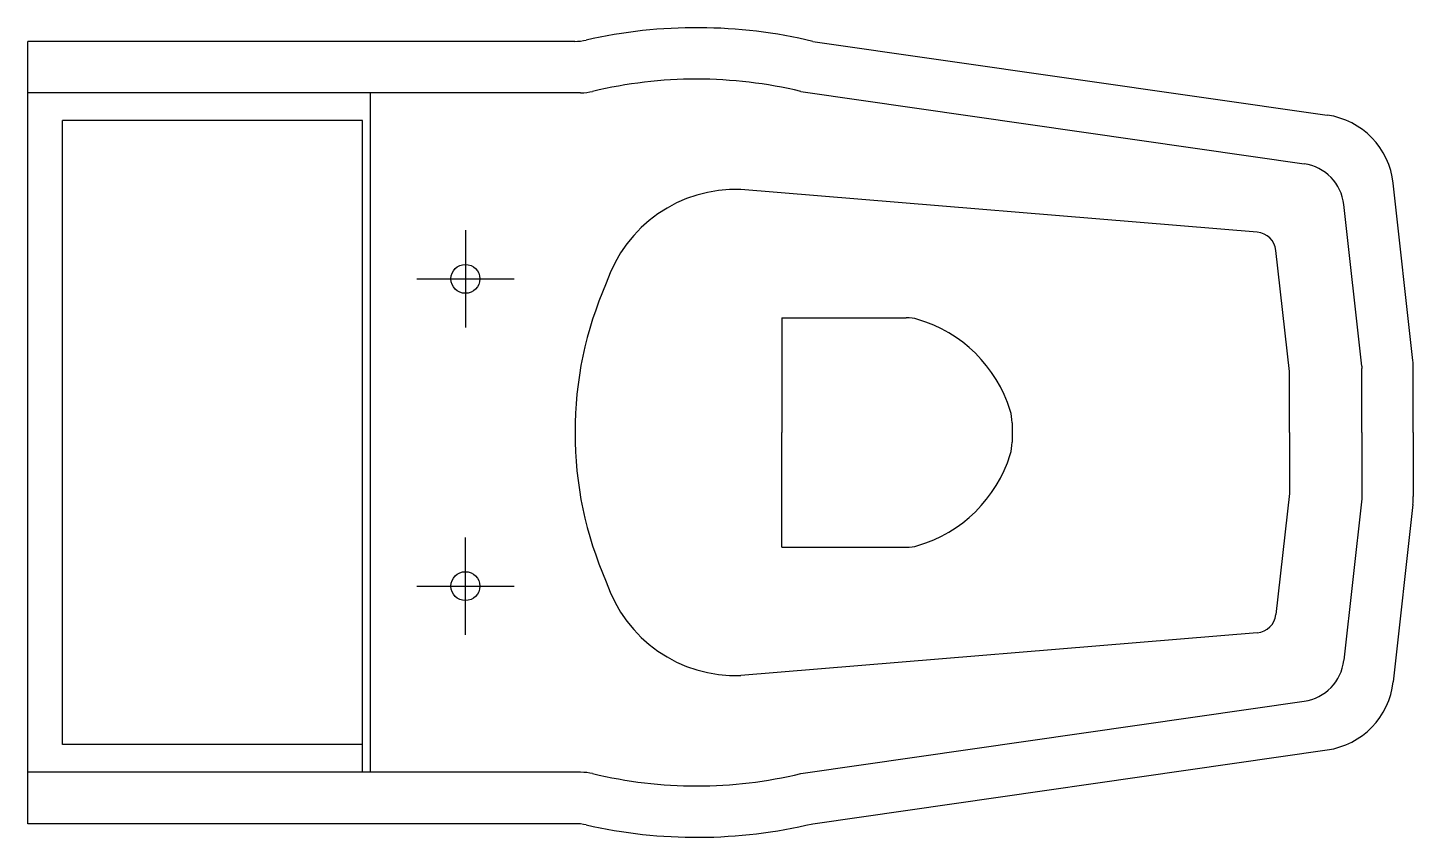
# Model space of a CAD drawing. Header units: millimetres. Extents: x -3005.243 to -3004.57, y 2968.373 to 2968.767.
import ezdxf

# ---------------------------------------------------------------- set-up
doc = ezdxf.new("R2010")
doc.units = ezdxf.units.MM
doc.header["$LTSCALE"] = 10
doc.layers.add('banheiro_louças', color=2, linetype='Continuous')

msp = doc.modelspace()

# ---------------------------------------------------------------- linework, layer by layer
at = {"layer": 'banheiro_louças'}
for p, q in [((-3005.24294, 2968.38009), (-3005.24294, 2968.76009)), ((-3004.97731, 2968.76009), (-3005.24294, 2968.76009)), ((-3004.86173, 2968.76009), (-3004.61195, 2968.72426)), ((-3004.97445, 2968.73512), (-3005.24294, 2968.73512)), ((-3005.07651, 2968.40507), (-3005.07651, 2968.73512)), ((-3004.86752, 2968.7358), (-3004.86528, 2968.73537)), ((-3004.86528, 2968.73537), (-3004.62311, 2968.70062)), ((-3005.22604, 2968.41862), (-3005.22604, 2968.72157)), ((-3005.08038, 2968.72157), (-3005.22604, 2968.72157)), ((-3005.08038, 2968.40507), (-3005.08038, 2968.72157)), ((-3004.64599, 2968.66738), (-3004.89665, 2968.68812)), ((-3004.57038, 2968.60502), (-3004.5799, 2968.69115)), ((-3004.5952, 2968.60228), (-3004.60388, 2968.68076)), ((-3005.03042, 2968.66835), (-3005.03042, 2968.62111)), ((-3004.63035, 2968.59978), (-3004.63685, 2968.65849)), ((-3005.05404, 2968.64473), (-3005.00679, 2968.64473)), ((-3004.87673, 2968.62587), (-3004.81642, 2968.62587)), ((-3004.87673, 2968.62587), (-3004.87673, 2968.57009)), ((-3004.63035, 2968.57009), (-3004.63035, 2968.59978)), ((-3004.5952, 2968.60228), (-3004.59514, 2968.60116)), ((-3004.59514, 2968.57009), (-3004.59514, 2968.60116)), ((-3004.57016, 2968.57009), (-3004.57016, 2968.60116)), ((-3004.76495, 2968.57485), (-3004.76495, 2968.56534)), ((-3004.87673, 2968.51432), (-3004.87673, 2968.57009)), ((-3004.63035, 2968.57009), (-3004.63035, 2968.54041)), ((-3004.59514, 2968.57009), (-3004.59514, 2968.53903)), ((-3004.57016, 2968.57009), (-3004.57016, 2968.53903)), ((-3004.63035, 2968.54041), (-3004.63685, 2968.4817)), ((-3004.5952, 2968.53791), (-3004.60388, 2968.45943)), ((-3004.59514, 2968.53903), (-3004.5952, 2968.53791)), ((-3004.57038, 2968.53517), (-3004.5799, 2968.44903)), ((-3005.03042, 2968.47183), (-3005.03042, 2968.51908)), ((-3004.87673, 2968.51432), (-3004.81642, 2968.51432)), ((-3005.05404, 2968.49546), (-3005.00679, 2968.49546)), ((-3004.64599, 2968.47281), (-3004.89665, 2968.45207)), ((-3004.86528, 2968.40482), (-3004.62311, 2968.43956)), ((-3005.08038, 2968.41862), (-3005.22604, 2968.41862)), ((-3004.86173, 2968.38009), (-3004.61195, 2968.41593)), ((-3004.97445, 2968.40507), (-3005.24294, 2968.40507)), ((-3004.86752, 2968.40439), (-3004.86528, 2968.40482)), ((-3004.97731, 2968.38009), (-3005.24294, 2968.38009))]:
    msp.add_line(p, q, dxfattribs=at)
for centre in [(-3005.03042, 2968.64473), (-3005.03042, 2968.49546)]:
    msp.add_circle(centre, 0.00702, dxfattribs=at)
for centre, radius, start, end in [((-3004.91809, 2968.52358), 0.24313, 76.59808, 102.75723), ((-3004.97731, 2968.78517), 0.02508, 270, 282.75723), ((-3004.91809, 2968.52358), 0.21815, 76.59808, 103.39914), ((-3004.97445, 2968.76019), 0.02508, 270, 283.39914), ((-3004.61729, 2968.68702), 0.03762, 6.31054, 81.83524), ((-3004.62632, 2968.67828), 0.02257, 6.31054, 81.83524), ((-3004.89909, 2968.62196), 0.0662, 87.88142, 161.86027), ((-3004.64682, 2968.65738), 0.01003, 6.31054, 85.27077), ((-3004.80006, 2968.5709), 0.17709, 156.12827, 180.26233), ((-3004.81642, 2968.60581), 0.02006, 73.55666, 90), ((-3004.82965, 2968.56098), 0.0668, 17.25933, 73.55666), ((-3004.60528, 2968.60116), 0.03511, 0, 6.31054), ((-3004.78502, 2968.57485), 0.02006, 0, 17.25933), ((-3004.80006, 2968.56928), 0.17709, 179.73767, 203.87173), ((-3004.78502, 2968.56534), 0.02006, 342.74067, 0), ((-3004.82965, 2968.5792), 0.0668, 286.44334, 342.74067), ((-3004.60528, 2968.53903), 0.03511, 353.68946, 0), ((-3004.81642, 2968.53438), 0.02006, 270, 286.44334), ((-3004.89909, 2968.51823), 0.0662, 198.13973, 272.11858), ((-3004.64682, 2968.48281), 0.01003, 274.72923, 353.68946), ((-3004.62632, 2968.46191), 0.02257, 278.16476, 353.68946), ((-3004.61729, 2968.45317), 0.03762, 278.16476, 353.68946), ((-3004.97445, 2968.37999), 0.02508, 76.60086, 90), ((-3004.91809, 2968.6166), 0.21815, 256.60086, 283.40192), ((-3004.97731, 2968.35501), 0.02508, 77.24277, 90), ((-3004.91809, 2968.6166), 0.24313, 257.24277, 283.40192)]:
    msp.add_arc(centre, radius, start, end, dxfattribs=at)

doc.saveas('drawing.dxf')
